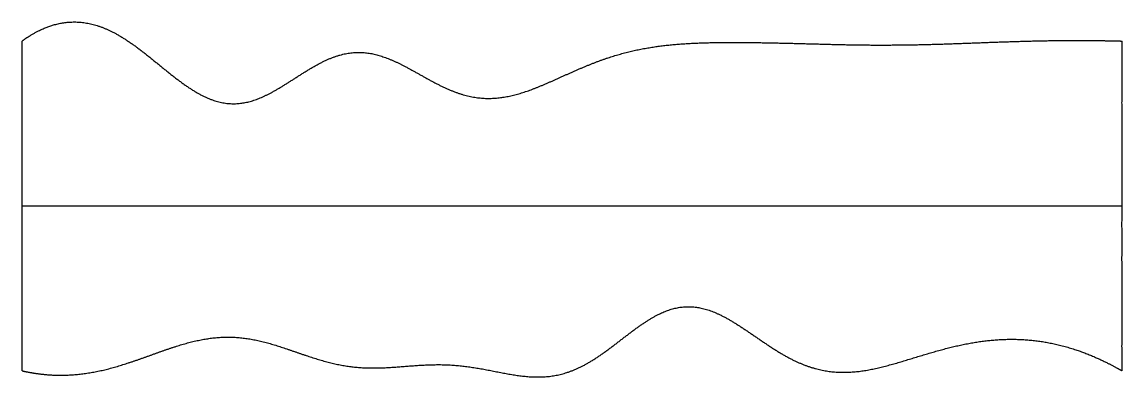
# Model space of a CAD drawing. Header units: millimetres. Extents: x 0 to 10, y -0.1 to 3.2.
import ezdxf

# ---------------------------------------------------------------- set-up
doc = ezdxf.new("R2010")
doc.units = ezdxf.units.MM
doc.layers.get('0').update_dxf_attribs({"linetype": 'CONTINUOUS'})

msp = doc.modelspace()

# ---------------------------------------------------------------- linework, layer by layer
for points in [[(0, 3), (0.042, 3.031), (0.126, 3.085), (0.251, 3.146), (0.416, 3.187), (0.619, 3.173), (0.818, 3.098), (1.014, 2.973), (1.208, 2.816), (1.401, 2.654), (1.592, 2.517), (1.783, 2.431), (1.975, 2.414), (2.169, 2.471), (2.363, 2.581), (2.558, 2.714), (2.754, 2.832), (2.95, 2.903), (3.147, 2.907), (3.343, 2.845), (3.54, 2.741), (3.737, 2.624), (3.936, 2.526), (4.136, 2.472), (4.337, 2.472), (4.539, 2.519), (4.741, 2.599), (4.942, 2.692), (5.143, 2.782), (5.343, 2.857), (5.543, 2.913), (5.742, 2.95), (5.943, 2.972), (6.144, 2.984), (6.347, 2.988), (6.55, 2.988), (6.753, 2.985), (6.957, 2.981), (7.16, 2.975), (7.363, 2.97), (7.566, 2.965), (7.769, 2.963), (7.971, 2.964), (8.174, 2.967), (8.377, 2.973), (8.58, 2.98), (8.783, 2.988), (8.986, 2.995), (9.189, 3.001), (9.392, 3.005), (9.594, 3.006), (9.757, 3.005), (9.878, 3.003), (9.959, 3.001), (10, 3)], [(0, 0), (0, 0.12), (0, 0.36), (0, 0.72), (0, 1.2), (0, 1.8), (0, 2.28), (0, 2.64), (0, 2.88), (0, 3)], [(10, 0), (10, 0.12), (10, 0.36), (10, 0.72), (10, 1.2), (10, 1.8), (10, 2.28), (10, 2.64), (10, 2.88), (10, 3)], [(0, 1.5), (0.4, 1.5), (1.2, 1.5), (2.4, 1.5), (4, 1.5), (6, 1.5), (7.6, 1.5), (8.8, 1.5), (9.6, 1.5), (10, 1.5)], [(0, 0), (0.041, -0.009), (0.122, -0.025), (0.244, -0.041), (0.407, -0.046), (0.609, -0.025), (0.812, 0.02), (1.014, 0.085), (1.216, 0.159), (1.417, 0.232), (1.619, 0.287), (1.819, 0.314), (2.02, 0.306), (2.22, 0.263), (2.42, 0.196), (2.62, 0.124), (2.821, 0.063), (3.021, 0.027), (3.223, 0.021), (3.425, 0.035), (3.628, 0.054), (3.832, 0.061), (4.038, 0.045), (4.243, 0.007), (4.449, -0.037), (4.652, -0.065), (4.854, -0.055), (5.052, 0.009), (5.246, 0.126), (5.438, 0.275), (5.628, 0.425), (5.816, 0.542), (6.005, 0.599), (6.195, 0.582), (6.387, 0.499), (6.582, 0.372), (6.779, 0.231), (6.978, 0.105), (7.179, 0.018), (7.382, -0.021), (7.586, -0.016), (7.79, 0.023), (7.994, 0.082), (8.197, 0.146), (8.399, 0.205), (8.6, 0.252), (8.801, 0.282), (9.001, 0.292), (9.201, 0.281), (9.401, 0.247), (9.6, 0.19), (9.76, 0.126), (9.88, 0.067), (9.96, 0.023), (10, 0)]]:
    msp.add_open_spline(points, degree=5)

doc.saveas('drawing.dxf')
